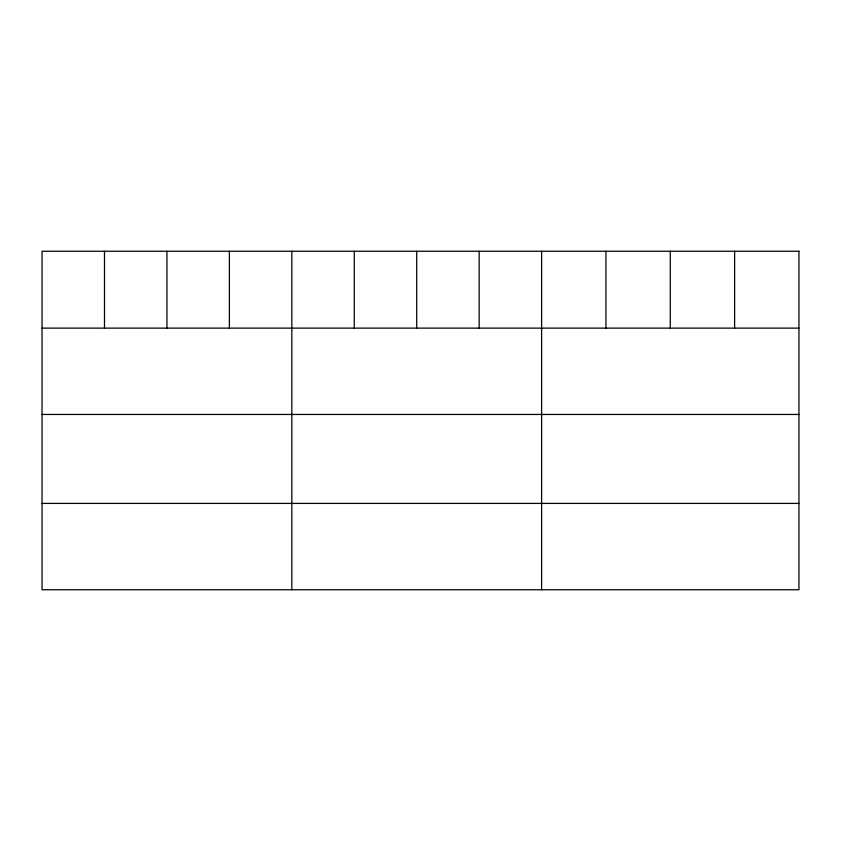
<?xml version="1.0" encoding="UTF-8"?>
<svg xmlns="http://www.w3.org/2000/svg" width="841" height="841" viewBox="0 0 841 841"><rect width="100%" height="100%" fill="white"/><g stroke="black" fill="none" stroke-linecap="round" stroke-linejoin="round"><path stroke-width="1.26" d="M42.05 328.127L798.95 328.127M42.05 414.455L798.95 414.455M42.05 503.412L798.95 503.412M734.613 251.249L734.613 328.127M670.277 251.249L670.277 328.127M605.941 251.249L605.941 328.127M541.604 251.249L541.604 589.751M479.16 251.249L479.16 328.127M416.715 251.249L416.715 328.127M354.271 251.249L354.271 328.127M291.827 251.249L291.827 589.751M229.383 251.249L229.383 328.127M166.939 251.249L166.939 328.127M104.494 251.249L104.494 328.127M798.95 251.249L42.05 251.249L42.05 589.751L798.95 589.751L798.95 251.249"/></g></svg>
